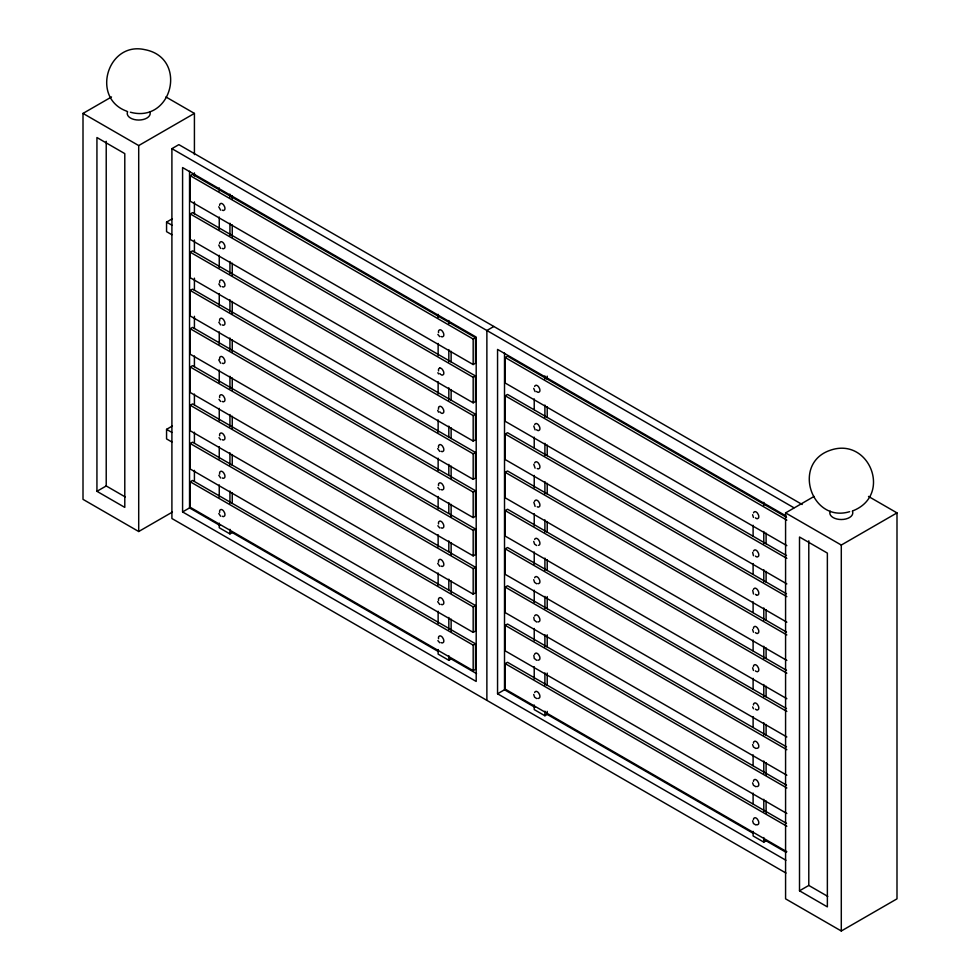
<?xml version="1.0" encoding="UTF-8"?>
<svg xmlns="http://www.w3.org/2000/svg" width="980" height="980" viewBox="0 0 980 980"><rect width="100%" height="100%" fill="white"/><g stroke="black" fill="none" stroke-linecap="round" stroke-linejoin="round"><path stroke-width="1.47" d="M533.782 426.031L535.105 429.902M533.782 464.287L535.105 468.158M533.782 617.339L534.247 620.132L536.685 622.055M752.652 552.389L753.461 555.697M533.843 502.238L535.105 506.427M533.843 655.289L534.247 658.401L536.685 660.312M752.726 590.34L753.461 593.966M438.844 406.896L439.812 406.296A3.675 2.119 60 0 1 442.482 407.839L443.462 409.567A4.018 2.315 60 0 1 443.462 412.764L442.482 413.364A3.675 2.119 60 0 1 441.147 413.021M438.844 445.165L439.812 444.565A3.675 2.119 60 0 1 442.482 446.096L443.462 447.836A4.018 2.315 60 0 1 443.462 451.021L442.482 451.621A3.675 2.119 60 0 1 441.147 451.278M172.394 512.075L138.707 531.515L83.006 499.359L83.006 113.411L111.512 96.959M83.006 113.411L138.707 145.567L194.42 113.411L194.42 154.595M785.972 873.045L171.904 518.518L171.904 148.654L178.862 144.636L802.191 504.504M190.243 175.69L192.558 174.354L475.508 337.708L475.508 363.213L473.181 364.548L190.243 201.194L190.243 175.69L473.181 339.043L475.508 337.708M171.904 234.747L166.563 231.66L166.563 222.093L172.37 218.748M190.243 213.946L192.558 212.611L475.508 375.965L475.508 401.469L473.181 402.817L190.243 239.463L190.243 213.946L473.181 377.312L475.508 375.965M190.243 252.215L192.558 250.868L475.508 414.234L475.508 439.738L473.181 441.074L190.243 277.72L190.243 252.215L473.181 415.569L475.508 414.234M190.243 290.472L192.558 289.137L475.508 452.491L475.508 477.995L473.181 479.343L190.243 315.989L190.243 290.472L473.181 453.826L475.508 452.491M190.243 328.741L192.558 327.394L475.508 490.747L475.508 516.264L473.181 517.599L190.243 354.246L190.243 328.741L473.181 492.095L475.508 490.747M190.243 366.998L192.558 365.663L475.508 529.016L475.508 554.521L473.181 555.868L190.243 392.502L190.243 366.998L473.181 530.351L475.508 529.016M190.243 405.267L192.558 403.919L475.508 567.273L475.508 592.79L473.181 594.125L190.243 430.771L190.243 405.267L473.181 568.621L475.508 567.273M171.904 441.992L166.563 438.918L166.563 429.35L172.37 425.994M96.934 491.311L124.791 507.395L124.791 153.615L96.934 137.531L96.934 491.311L106.22 485.958L125.207 496.921M190.243 443.524L192.558 442.188L475.508 605.542L475.508 631.047L473.181 632.382L190.243 469.028L190.243 443.524L473.181 606.877L475.508 605.542M190.243 481.78L192.558 480.445L475.508 643.799L475.508 669.316L473.181 670.651L190.243 507.297L190.243 481.78L473.181 645.146L475.508 643.799M493.846 326.475L486.876 330.505L486.876 700.369M182.586 511.928L476.194 681.443L476.194 337.096L182.586 167.568L182.586 511.928L189.544 507.91L219.961 525.476M786.83 545.64L505.215 383.045L505.215 357.541L507.53 356.193L786.511 517.269M219.251 523.149L219.251 527.742L229.933 533.904L232.248 532.569M786.83 583.896L505.215 421.314L505.215 395.798L507.53 394.462L786.511 555.525M786.83 622.165L505.215 459.571L505.215 434.067L507.53 432.719L786.511 593.782M786.83 660.422L505.215 497.828L505.215 472.323L507.53 470.988L786.511 632.051M786.83 698.691L505.215 536.097L505.215 510.592L507.53 509.245L786.511 670.308M786.83 736.948L505.215 574.354L505.215 548.849L507.53 547.514L786.511 708.577M786.83 775.217L505.215 612.623L505.215 587.106L507.53 585.771L786.511 746.834M786.83 813.473L505.215 650.879L505.215 625.375L507.53 624.027L786.511 785.103M438.134 649.52L438.134 654.113L448.816 660.275L451.131 658.94M786.83 851.73L505.215 689.148L505.215 663.632L507.53 662.296L786.511 823.359M868.488 496.431L896.994 512.895L896.994 898.844L841.293 931L785.58 898.844L785.58 512.895L814.086 496.431M785.887 515.884L497.558 349.419L497.558 693.779L504.516 689.761L534.933 707.315M534.223 705L534.223 709.594L544.904 715.755L547.22 714.42L547.22 711.358M785.58 512.895L841.293 545.052L896.994 512.895M753.106 831.371L753.106 835.965L763.788 842.126L766.103 840.779M799.509 890.795L827.365 906.88L827.365 553.088L799.509 537.016L799.509 890.795L808.794 885.442L827.782 896.406M852.98 510.776C892.719 495.121 869.138 436.149 829.876 450.408C791.705 463.675 811.44 523.271 849.623 511.683M439.812 368.039L438.844 368.639A4.018 2.315 60 0 0 438.575 370.906M538.584 545.37L539.551 544.758A4.018 2.315 60 0 0 539.551 541.573L538.584 539.845A3.675 2.119 60 0 0 535.913 538.302L534.933 538.902A4.018 2.315 60 0 0 534.663 539.515M755.874 748.463L753.461 747.005L752.591 744.58M755.874 786.72L753.461 785.274L752.591 782.848M755.874 824.989L753.461 823.531L752.591 820.848M130.377 112.21C172.603 123.737 188.246 57.587 144.624 49.613C107.273 41.307 90.564 98.502 127.02 111.291M536.685 545.529L534.59 544.12L533.708 541.426M536.685 583.786L534.59 582.377L533.708 579.682M536.685 698.569L534.59 697.16L533.708 694.477M165.914 96.959L194.42 113.411M171.904 148.654L793.91 507.763M505.215 357.541L786.83 520.135M505.215 395.798L786.83 558.392M166.563 222.093L171.904 225.18M505.215 434.067L786.83 596.649M505.215 472.323L786.83 634.918M505.215 510.592L786.83 673.174M505.215 548.849L786.83 711.443M505.215 587.106L786.83 749.7M166.563 429.35L171.904 432.425M505.215 625.375L786.83 787.969M505.215 663.632L786.83 826.226M231.868 532.348L438.195 651.467M450.102 658.34L476.55 673.615M546.84 714.187L753.167 833.319M765.074 840.191L786.23 852.404M497.558 693.779L785.887 860.244M439.738 336.655L437.864 334.437M439.738 451.449L437.68 448.571M439.738 489.706L437.889 487.575M439.738 527.975L437.864 525.745M439.738 566.232L437.68 563.353M439.738 604.501L437.68 601.622M439.738 642.758L437.889 640.626M220.623 210.149L218.736 206.792M220.623 248.406L218.736 245.061M220.623 286.675L218.797 283.943M220.623 324.931L218.797 322.2M220.623 363.2L218.736 359.844M220.623 401.457L218.981 399.387M220.623 439.726L218.981 437.644M220.623 477.983L218.797 475.251M220.623 516.24L218.797 513.508M535.105 391.632L533.708 388.374M438.562 373.931L437.864 372.706M438.562 412.188L437.68 410.314M753.461 517.44L752.591 514.745M753.461 632.223L752.591 629.528M753.461 670.479L752.591 667.797M753.461 708.748L752.652 706.948M841.293 545.052L841.293 931M808.794 540.801L808.794 885.442M766.103 533.157L766.103 543.876M766.103 571.413L766.103 582.132M766.103 609.683L766.103 620.389M766.103 647.939L766.103 658.658M766.103 686.208L766.103 696.915M766.103 724.465L766.103 735.184M766.103 762.734L766.103 774.972M766.103 800.991L766.103 813.241M763.788 502.36L763.788 505.423M763.788 531.442L763.788 543.68M763.788 569.699L763.788 581.936M763.788 607.955L763.788 620.205M763.788 646.224L763.788 658.462M763.788 684.481L763.788 696.731M763.788 722.75L763.788 734.988M763.788 761.007L763.788 773.257M763.788 799.276L763.788 811.514M763.788 837.533L763.788 842.126M753.106 525.268L753.106 535.987M753.106 563.537L753.106 574.243M753.106 601.793L753.106 612.512M753.106 640.062L753.106 650.769M753.106 678.319L753.106 689.038M753.106 716.588L753.106 727.295M753.106 754.845L753.106 765.564M753.106 793.102L753.106 803.821M547.22 376.173L547.22 379.236M547.22 406.786L547.22 417.505M547.22 445.055L547.22 455.761M547.22 483.312L547.22 494.03M547.22 521.568L547.22 532.287M547.22 559.837L547.22 570.544M547.22 596.563L547.22 608.813M547.22 634.832L547.22 647.07M547.22 673.089L547.22 685.339M544.904 375.989L544.904 379.052M544.904 405.071L544.904 417.309M544.904 443.327L544.904 455.577M544.904 481.596L544.904 493.834M544.904 519.853L544.904 532.091M544.904 558.11L544.904 570.36M544.904 596.379L544.904 608.617M544.904 634.636L544.904 646.886M544.904 672.905L544.904 685.143M544.904 711.162L544.904 715.755M534.223 398.897L534.223 409.615M534.223 437.166L534.223 447.872M534.223 475.423L534.223 487.673M534.223 513.692L534.223 525.929M534.223 551.948L534.223 564.198M534.223 590.217L534.223 602.455M534.223 628.474L534.223 640.724M534.223 666.743L534.223 678.981M504.516 353.045L504.516 689.761M473.181 339.043L473.181 364.548M473.181 377.312L473.181 402.817M473.181 415.569L473.181 441.074M473.181 453.826L473.181 479.343M473.181 492.095L473.181 517.599M473.181 530.351L473.181 555.868M473.181 568.621L473.181 594.125M473.181 606.877L473.181 632.382M473.181 645.146L473.181 670.651M451.131 351.305L451.131 362.024M451.131 389.575L451.131 400.281M451.131 427.831L451.131 438.55M451.131 466.1L451.131 478.338M451.131 504.357L451.131 516.595M451.131 542.614L451.131 554.864M451.131 580.883L451.131 593.121M451.131 619.14L451.131 631.389M448.816 320.509L448.816 323.572M448.816 349.591L448.816 361.828M448.816 387.847L448.816 400.097M448.816 426.116L448.816 436.823M448.816 464.373L448.816 475.092M448.816 502.642L448.816 513.349M448.816 540.899L448.816 551.618M448.816 579.155L448.816 589.874M448.816 617.424L448.816 629.662M448.816 655.681L448.816 660.275M438.134 314.347L438.134 317.41M438.134 343.429L438.134 355.666M438.134 381.685L438.134 393.923M438.134 419.942L438.134 432.192M438.134 458.211L438.134 470.449M438.134 496.468L438.134 508.718M438.134 534.737L438.134 546.975M438.134 572.994L438.134 585.244M438.134 611.263L438.134 623.501M232.248 195.865L232.248 198.916M232.248 224.935L232.248 237.185M232.248 263.204L232.248 275.441M232.248 301.46L232.248 313.71M232.248 339.729L232.248 351.967M232.248 377.986L232.248 390.236M232.248 416.255L232.248 428.493M232.248 454.512L232.248 465.231M232.248 492.769L232.248 503.487M229.933 194.138L229.933 197.201M229.933 223.22L229.933 235.457M229.933 261.476L229.933 273.726M229.933 299.745L229.933 311.983M229.933 338.002L229.933 350.252M229.933 376.271L229.933 388.509M229.933 414.528L229.933 426.778M229.933 452.797L229.933 465.035M229.933 491.054L229.933 503.291M229.933 529.31L229.933 533.904M219.251 187.976L219.251 191.039M219.251 217.058L219.251 229.296M219.251 255.315L219.251 267.565M219.251 293.584L219.251 305.821M219.251 331.84L219.251 344.078M219.251 370.097L219.251 382.347M219.251 408.366L219.251 420.604M219.251 446.623L219.251 458.873M219.251 484.892L219.251 497.13M194.42 172.897L194.42 175.947M194.42 201.88L194.42 214.093M194.42 240.027L194.42 252.228M194.42 278.161L194.42 290.362M194.42 316.295L194.42 328.496M194.42 355.961L194.42 366.643M194.42 394.095L194.42 404.777M194.42 432.229L194.42 442.911M194.42 470.376L194.42 481.045M189.544 171.206L189.544 507.91M138.707 145.567L138.707 531.515M106.22 141.316L106.22 485.958M149.805 111.696A11.491 6.627 0 0 1 138.707 120.038A11.491 6.627 0 0 1 127.608 111.696M852.392 511.168A11.491 6.627 0 0 1 841.293 519.523A11.491 6.627 0 0 1 830.195 511.168M222.276 210.124A3.675 2.119 60 0 0 223.612 210.467L224.579 209.867A4.018 2.315 60 0 0 224.579 206.682L223.612 204.943A3.675 2.119 60 0 0 220.941 203.399L219.961 204.012A4.018 2.315 60 0 0 219.606 205.396M441.147 336.495A3.675 2.119 60 0 0 442.482 336.838L443.462 336.238A4.018 2.315 60 0 0 443.462 333.041L442.482 331.313A3.675 2.119 60 0 0 439.812 329.77L438.844 330.382A4.018 2.315 60 0 0 438.575 332.649M222.276 324.907A3.675 2.119 60 0 0 223.612 325.25L224.579 324.649A4.018 2.315 60 0 0 224.579 321.465L223.612 319.737A3.675 2.119 60 0 0 220.941 318.194L219.961 318.794A4.018 2.315 60 0 0 219.692 321.06M438.575 447.431A4.018 2.315 60 0 1 438.575 445.778M222.276 286.65A3.675 2.119 60 0 0 223.612 286.993L224.579 286.393A4.018 2.315 60 0 0 224.579 283.196L223.612 281.468A3.675 2.119 60 0 0 220.941 279.925L219.961 280.537A4.018 2.315 60 0 0 219.692 282.804M440.461 412.507A3.675 2.119 60 0 1 439.812 411.821M438.575 409.162A4.018 2.315 60 0 1 438.575 407.521M222.276 477.958A3.675 2.119 60 0 0 223.612 478.301L224.579 477.701A4.018 2.315 60 0 0 224.579 474.516L223.612 472.777A3.675 2.119 60 0 0 220.941 471.233L219.961 471.846A4.018 2.315 60 0 0 219.692 474.112M441.147 604.329A3.675 2.119 60 0 0 442.482 604.672L443.462 604.072A4.018 2.315 60 0 0 443.462 600.887L442.482 599.148A3.675 2.119 60 0 0 439.812 597.604L438.844 598.216A4.018 2.315 60 0 0 438.575 600.483M222.276 363.176A3.675 2.119 60 0 0 223.612 363.519L224.579 362.918A4.018 2.315 60 0 0 224.579 359.721L223.612 357.994A3.675 2.119 60 0 0 220.941 356.451L219.961 357.051A4.018 2.315 60 0 0 219.692 359.317M441.147 489.547A3.675 2.119 60 0 0 442.482 489.89L443.462 489.277A4.018 2.315 60 0 0 443.462 486.092L442.482 484.365A3.675 2.119 60 0 0 439.812 482.822L438.844 483.422A4.018 2.315 60 0 0 438.575 485.688M222.276 401.433A3.675 2.119 60 0 0 223.612 401.776L224.579 401.175A4.018 2.315 60 0 0 224.579 397.99L223.612 396.251A3.675 2.119 60 0 0 220.941 394.72L219.961 395.32A4.018 2.315 60 0 0 219.692 397.586M441.147 527.804A3.675 2.119 60 0 0 442.482 528.147L443.462 527.546A4.018 2.315 60 0 0 443.462 524.361L442.482 522.622A3.675 2.119 60 0 0 439.812 521.078L438.844 521.691A4.018 2.315 60 0 0 438.575 523.957M222.276 439.702A3.675 2.119 60 0 0 223.612 440.045L224.579 439.432A4.018 2.315 60 0 0 224.579 436.247L223.612 434.52A3.675 2.119 60 0 0 220.941 432.976L219.961 433.577A4.018 2.315 60 0 0 219.692 435.843M441.147 566.073A3.675 2.119 60 0 0 442.482 566.416L443.462 565.803A4.018 2.315 60 0 0 443.462 562.618L442.482 560.891A3.675 2.119 60 0 0 439.812 559.347L438.844 559.948A4.018 2.315 60 0 0 438.575 562.214M222.276 248.393A3.675 2.119 60 0 0 223.612 248.736L224.579 248.124A4.018 2.315 60 0 0 224.579 244.939L223.612 243.212A3.675 2.119 60 0 0 220.941 241.668L219.961 242.268A4.018 2.315 60 0 0 219.606 243.653M439.812 368.039A3.675 2.119 60 0 1 442.482 369.583L443.462 371.31A4.018 2.315 60 0 1 443.462 374.495L442.482 375.095A3.675 2.119 60 0 1 441.147 374.752M440.461 374.25A3.675 2.119 60 0 1 439.812 373.564M222.276 516.227A3.675 2.119 60 0 0 223.612 516.57L224.579 515.958A4.018 2.315 60 0 0 224.579 512.773L223.612 511.046A3.675 2.119 60 0 0 220.941 509.502L219.961 510.102A4.018 2.315 60 0 0 219.692 512.369M441.147 642.586A3.675 2.119 60 0 0 442.482 642.929L443.462 642.329A4.018 2.315 60 0 0 443.462 639.144L442.482 637.417A3.675 2.119 60 0 0 439.812 635.873L438.844 636.473A4.018 2.315 60 0 0 438.575 638.74M753.547 512.846A4.018 2.315 60 0 1 753.816 512.221L754.796 511.621A3.675 2.119 60 0 1 757.454 513.165L758.434 514.892A4.018 2.315 60 0 1 758.434 518.077L757.454 518.69A3.675 2.119 60 0 1 755.433 517.832M534.663 386.475A4.018 2.315 60 0 1 534.933 385.863L535.913 385.25A3.675 2.119 60 0 1 538.584 386.794L539.551 388.521A4.018 2.315 60 0 1 539.551 391.718L538.584 392.319A3.675 2.119 60 0 1 536.55 391.461M753.461 628.401A4.018 2.315 60 0 1 753.816 627.016L754.796 626.404A3.675 2.119 60 0 1 757.454 627.947L758.434 629.687A4.018 2.315 60 0 1 758.434 632.872L757.454 633.472A3.675 2.119 60 0 1 756.817 633.423M756.131 633.129A3.675 2.119 60 0 1 755.433 632.627M534.663 501.258A4.018 2.315 60 0 1 534.933 500.645L535.913 500.045A3.675 2.119 60 0 1 538.584 501.576L539.551 503.316A4.018 2.315 60 0 1 539.551 506.501L538.584 507.101A3.675 2.119 60 0 1 537.248 506.758M753.547 589.36A4.018 2.315 60 0 1 753.816 588.747L754.796 588.147A3.675 2.119 60 0 1 757.454 589.691L758.434 591.418A4.018 2.315 60 0 1 758.434 594.603L757.454 595.215A3.675 2.119 60 0 1 756.817 595.154M756.131 594.872A3.675 2.119 60 0 1 755.433 594.358M534.663 463.001A4.018 2.315 60 0 1 534.933 462.376L535.913 461.776A3.675 2.119 60 0 1 538.584 463.32L539.551 465.047A4.018 2.315 60 0 1 539.551 468.232L538.584 468.844A3.675 2.119 60 0 1 537.248 468.501M753.461 781.452A4.018 2.315 60 0 1 753.816 780.056L754.796 779.455A3.675 2.119 60 0 1 757.454 780.999L758.434 782.726A4.018 2.315 60 0 1 758.434 785.923L757.454 786.524A3.675 2.119 60 0 1 756.817 786.462M534.663 654.309A4.018 2.315 60 0 1 534.933 653.697L535.913 653.084A3.675 2.119 60 0 1 538.584 654.628L539.551 656.355A4.018 2.315 60 0 1 539.551 659.552L538.584 660.153A3.675 2.119 60 0 1 537.934 660.104M753.461 666.657A4.018 2.315 60 0 1 753.816 665.273L754.796 664.673A3.675 2.119 60 0 1 757.454 666.216L758.434 667.944A4.018 2.315 60 0 1 758.434 671.129L757.454 671.729A3.675 2.119 60 0 1 756.817 671.68M756.131 671.386A3.675 2.119 60 0 1 755.433 670.884M753.461 704.926A4.018 2.315 60 0 1 753.816 703.542L754.796 702.93A3.675 2.119 60 0 1 757.454 704.473L758.434 706.2A4.018 2.315 60 0 1 758.434 709.398L757.454 709.998A3.675 2.119 60 0 1 756.817 709.949M756.131 709.655A3.675 2.119 60 0 1 755.433 709.14M534.663 577.784A4.018 2.315 60 0 1 534.933 577.171L535.913 576.559A3.675 2.119 60 0 1 538.584 578.102L539.551 579.841A4.018 2.315 60 0 1 539.551 583.027L538.584 583.627A3.675 2.119 60 0 1 537.934 583.578M753.461 743.183A4.018 2.315 60 0 1 753.816 741.799L754.796 741.198A3.675 2.119 60 0 1 757.454 742.742L758.434 744.469A4.018 2.315 60 0 1 758.434 747.654L757.454 748.255A3.675 2.119 60 0 1 756.817 748.206M534.663 616.04A4.018 2.315 60 0 1 534.933 615.428L535.913 614.827A3.675 2.119 60 0 1 538.584 616.371L539.551 618.098A4.018 2.315 60 0 1 539.551 621.283L538.584 621.884A3.675 2.119 60 0 1 537.934 621.835M753.547 551.103A4.018 2.315 60 0 1 753.816 550.49L754.796 549.89A3.675 2.119 60 0 1 757.454 551.422L758.434 553.161A4.018 2.315 60 0 1 758.434 556.346L757.454 556.946A3.675 2.119 60 0 1 755.433 556.101M534.663 424.732A4.018 2.315 60 0 1 534.933 424.12L535.913 423.519A3.675 2.119 60 0 1 538.584 425.051L539.551 426.79A4.018 2.315 60 0 1 539.551 429.975L538.584 430.575A3.675 2.119 60 0 1 536.55 429.73M753.461 819.709A4.018 2.315 60 0 1 753.816 818.325L754.796 817.724A3.675 2.119 60 0 1 757.454 819.255L758.434 820.995A4.018 2.315 60 0 1 758.434 824.18L757.454 824.78A3.675 2.119 60 0 1 756.817 824.731M534.663 692.566A4.018 2.315 60 0 1 534.933 691.954L535.913 691.353A3.675 2.119 60 0 1 538.584 692.897L539.551 694.624A4.018 2.315 60 0 1 539.551 697.809L538.584 698.409A3.675 2.119 60 0 1 537.934 698.36"/></g></svg>
